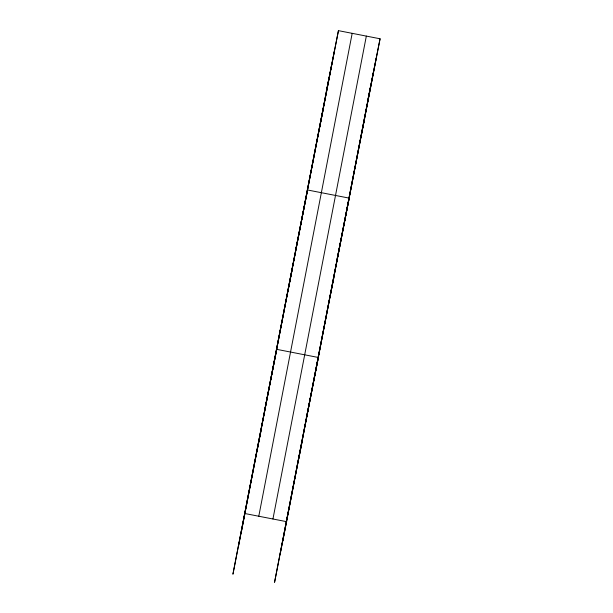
<?xml version="1.0" encoding="UTF-8"?>
<svg xmlns="http://www.w3.org/2000/svg" width="613" height="613" viewBox="0 0 613 613"><rect width="100%" height="100%" fill="white"/><g stroke="black" fill="none" stroke-linecap="round" stroke-linejoin="round"><path stroke-width="0.92" d="M329.043 77.698L232.925 574.22L338.445 30.65L380.075 38.78L274.555 582.35L370.673 85.82M238.449 546.566L331.848 63.66M241.17 532.942L334.568 50.036M258.786 516.238L352.184 33.332M272.938 518.996L366.336 36.098M280.087 554.688L373.478 71.79M282.808 541.064L376.206 58.166M326.323 91.322L338.445 30.65M319.158 129.718L323.036 110.332M295.497 250.679L307.619 190.007L349.257 198.137L337.135 258.801M288.34 289.075L292.209 269.689M264.678 410.036L276.8 349.364L318.438 357.494L306.308 418.166M257.046 450.846L260.923 431.46M367.953 99.444L380.075 38.78M360.789 137.841L364.666 118.455M329.97 297.198L333.847 277.812M298.684 458.976L302.554 439.59M245.047 513.556L286.677 521.678"/></g></svg>
